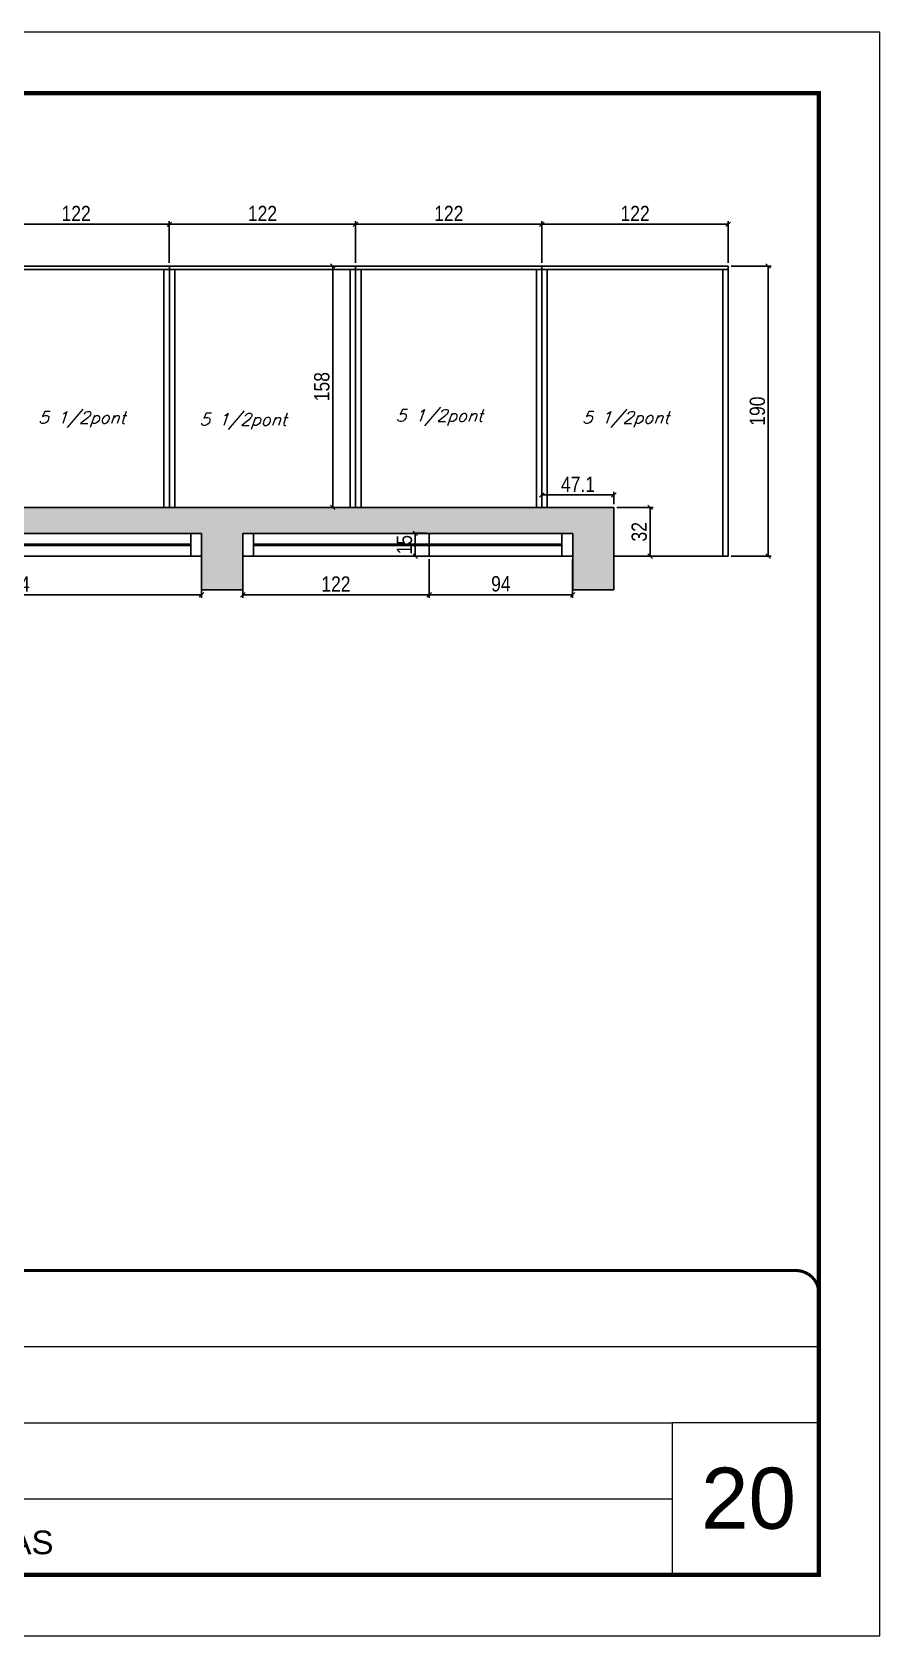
# Model space of a CAD drawing. Extents: x -3394 to 16474, y -5031 to 14397.
# Drawn here: x 9957 to 10512, y 8752 to 9802 of the extents above; entities that cross this region are included whole.
import ezdxf

# ---------------------------------------------------------------- set-up
doc = ezdxf.new("R2010")
doc.units = 0
doc.linetypes.add('CONTINUO', pattern=[0])
doc.linetypes.add('DASHED', pattern=[0.75, 0.5, -0.25])
doc.layers.get('0').update_dxf_attribs({"linetype": 'CONTINUOUS'})
doc.layers.get('Defpoints').update_dxf_attribs({"linetype": 'CONTINUOUS'})
for name, color, linetype, lineweight in [('CARIMBO', 255, 'CONTINUOUS', 9), ('Folhas', 255, 'CONTINUOUS', 9), ('REAPROVEITAMENTO', 251, 'CONTINUOUS', 9), ('SARRAFO DE PRESSAO', 251, 'DASHED', 9)]:
    doc.layers.add(name, color=color, linetype=linetype, lineweight=lineweight)
for name, color, linetype in [('COTA', 241, 'CONTINUOUS'), ('Painéis', 200, 'CONTINUOUS'), ('SARR_2.2x7', 40, 'CONTINUOUS'), ('SARR_3.5x7', 81, 'CONTINUOUS'), ('texto', 7, 'CONTINUOUS')]:
    doc.layers.add(name, color=color, linetype=linetype)
doc.styles.add('ARIAL', font='arial.ttf')
doc.styles.add('COTA TECNICA', font='techl___.ttf', dxfattribs={"height": 10})
doc.styles.add('ROMANS', font='romans.shx')
doc.dimstyles.new('PAINEL', dxfattribs={"dimtxt": 10, "dimasz": 3, "dimexe": 3, "dimexo": 3, "dimgap": 3, "dimtad": 1, "dimdec": 1, "dimzin": 12, "dimdsep": 46, "dimtxsty": 'COTA TECNICA', "dimblk1": 'OBLIQUE', "dimblk2": 'OBLIQUE', "dimsah": 1, "dimcen": 0.9, "dimclrd": 4, "dimclre": 4, "dimclrt": 240, "dimadec": 1, "dimazin": 3, "dimtfac": 1, "dimtdec": 1, "dimtmove": 0, "dimatfit": 3, "dimfxl": 1, "dimtolj": 1, "dimtzin": 12, "dimarcsym": 0})

# ---------------------------------------------------------------- blocks, each defined once
blk = doc.blocks.new('9999999999')
at = {"color": 30, "linetype": 'CONTINUO'}
for p, q in [((98564.6, 34379.6), (99584, 34379.6)), ((98564.6, 34329.8), (99488, 34329.8)), ((99584, 34329.8), (99488, 34329.8)), ((99488, 34329.8), (99488, 34230.2)), ((98564.6, 34280), (99488, 34280))]:
    blk.add_line(p, q, dxfattribs=at)
at = {"color": 30, "linetype": 'CONTINUO', "const_width": 2}
blk.add_lwpolyline([(99584, 34230.2), (99584, 34414.4, 0.414214), (99569, 34429.4), (98229, 34429.4, 0.414214), (98214, 34414.4), (98214, 34245.2, 0.414214), (98229, 34230.2), (99584, 34230.2)], format="xyb", dxfattribs=at)
at = {"layer": 'Folhas'}
blk.add_lwpolyline([(98139, 34190.2), (99624, 34190.2), (99624, 35240.2), (98139, 35240.2)], close=True, dxfattribs=at)
at = {"layer": 'Folhas', "color": 30, "const_width": 3}
blk.add_lwpolyline([(98214, 34230.2), (99584, 34230.2), (99584, 35200.2), (98214, 35200.2)], close=True, dxfattribs=at)
at = {"color": 7, "linetype": 'Continuous', "ltscale": 5, "style": 'ARIAL'}
blk.add_text('PAINÉIS DE LAT. VIGAS', height=15.483, dxfattribs=at).set_placement((98837.7, 34243.7))
blk = doc.blocks.new('_Oblique')
at = {"color": 0, "linetype": 'ByBlock', "lineweight": -2}
blk.add_line((-0.5, -0.5), (0.5, 0.5), dxfattribs=at)
blk = doc.blocks.new('*D1125')
at = {"layer": 'COTA', "color": 4, "linetype": 'Continuous', "lineweight": -2, "transparency": 16777216}
for p, q in [((10340, 9491.1), (10363.8, 9491.1)), ((10361.8, 9491.1), (10361.8, 9459.1)), ((10340, 9459.1), (10363.8, 9459.1))]:
    blk.add_line(p, q, dxfattribs=at)
at = {"layer": 'Defpoints', "color": 0, "linetype": 'Continuous', "transparency": 16777216}
for p in [(10338, 9491.1), (10338, 9459.1), (10361.8, 9459.1)]:
    blk.add_point(p, dxfattribs=at)
at = {"layer": 'COTA', "color": 4, "linetype": 'Continuous', "lineweight": -2, "transparency": 16777216, "xscale": 3, "yscale": 3, "zscale": 3}
for p, rotation in [((10361.8, 9491.1), 90), ((10361.8, 9459.1), 270)]:
    blk.add_blockref('_Oblique', p, dxfattribs=dict(at, rotation=rotation))
at = {"layer": 'COTA', "color": 240, "linetype": 'Continuous', "transparency": 16777216, "insert": (10354.6, 9475.1), "char_height": 10, "attachment_point": 5, "rotation": 90, "style": 'COTA TECNICA'}
blk.add_mtext('\\A1;32', dxfattribs=at)
blk = doc.blocks.new('*D1126')
at = {"layer": 'COTA', "color": 4, "linetype": 'Continuous', "lineweight": -2, "transparency": 16777216}
for p, q in [((10290.9, 9493.1), (10290.9, 9501.2)), ((10290.9, 9499.2), (10338, 9499.2)), ((10338, 9493.1), (10338, 9501.2))]:
    blk.add_line(p, q, dxfattribs=at)
at = {"layer": 'Defpoints', "color": 0, "linetype": 'Continuous', "transparency": 16777216}
for p in [(10338, 9499.2), (10290.9, 9491.1), (10338, 9491.1)]:
    blk.add_point(p, dxfattribs=at)
at = {"layer": 'COTA', "color": 4, "linetype": 'Continuous', "lineweight": -2, "transparency": 16777216, "xscale": 3, "yscale": 3, "zscale": 3, "rotation": 180}
blk.add_blockref('_Oblique', (10290.9, 9499.2), dxfattribs=at)
at = {"layer": 'COTA', "color": 4, "linetype": 'Continuous', "lineweight": -2, "transparency": 16777216, "xscale": 3, "yscale": 3, "zscale": 3}
blk.add_blockref('_Oblique', (10338, 9499.2), dxfattribs=at)
at = {"layer": 'COTA', "color": 240, "linetype": 'Continuous', "transparency": 16777216, "insert": (10314.5, 9506.2), "char_height": 10, "attachment_point": 5, "style": 'COTA TECNICA'}
blk.add_mtext('\\A1;47.1', dxfattribs=at)
blk = doc.blocks.new('*D1127')
at = {"layer": 'COTA', "color": 4, "linetype": 'Continuous', "lineweight": -2, "transparency": 16777216}
for p, q in [((10166.9, 9649.1), (10151.9, 9649.1)), ((10153.9, 9491.1), (10153.9, 9649.1)), ((10166.9, 9491.1), (10151.9, 9491.1))]:
    blk.add_line(p, q, dxfattribs=at)
at = {"layer": 'Defpoints', "color": 0, "linetype": 'Continuous', "transparency": 16777216}
for p in [(10153.9, 9649.1), (10168.9, 9649.1), (10168.9, 9491.1)]:
    blk.add_point(p, dxfattribs=at)
at = {"layer": 'COTA', "color": 4, "linetype": 'Continuous', "lineweight": -2, "transparency": 16777216, "xscale": 3, "yscale": 3, "zscale": 3}
for p, rotation in [((10153.9, 9649.1), 90), ((10153.9, 9491.1), 270)]:
    blk.add_blockref('_Oblique', p, dxfattribs=dict(at, rotation=rotation))
at = {"layer": 'COTA', "color": 240, "linetype": 'Continuous', "transparency": 16777216, "insert": (10146.8, 9570.1), "char_height": 10, "attachment_point": 5, "rotation": 90, "style": 'COTA TECNICA'}
blk.add_mtext('\\A1;158', dxfattribs=at)
blk = doc.blocks.new('*D1141')
at = {"layer": 'COTA', "color": 4, "linetype": 'Continuous', "lineweight": -2, "transparency": 16777216}
for p, q in [((9824, 9457.1), (9824, 9431.9)), ((10068, 9457.1), (10068, 9431.9)), ((9824, 9433.9), (10068, 9433.9))]:
    blk.add_line(p, q, dxfattribs=at)
at = {"layer": 'Defpoints', "color": 0, "linetype": 'Continuous', "transparency": 16777216}
for p in [(9824, 9459.1), (10068, 9459.1), (10068, 9433.9)]:
    blk.add_point(p, dxfattribs=at)
at = {"layer": 'COTA', "color": 4, "linetype": 'Continuous', "lineweight": -2, "transparency": 16777216, "xscale": 3, "yscale": 3, "zscale": 3, "rotation": 180}
blk.add_blockref('_Oblique', (9824, 9433.9), dxfattribs=at)
at = {"layer": 'COTA', "color": 4, "linetype": 'Continuous', "lineweight": -2, "transparency": 16777216, "xscale": 3, "yscale": 3, "zscale": 3}
blk.add_blockref('_Oblique', (10068, 9433.9), dxfattribs=at)
at = {"layer": 'COTA', "color": 240, "linetype": 'Continuous', "transparency": 16777216, "insert": (9946, 9441), "char_height": 10, "attachment_point": 5, "style": 'COTA TECNICA'}
blk.add_mtext('\\A1;244', dxfattribs=at)
blk = doc.blocks.new('*D1143')
at = {"layer": 'COTA', "color": 4, "linetype": 'Continuous', "lineweight": -2, "transparency": 16777216}
for p, q in [((10095, 9457.1), (10095, 9431.9)), ((10217, 9457.1), (10217, 9431.9)), ((10095, 9433.9), (10217, 9433.9))]:
    blk.add_line(p, q, dxfattribs=at)
at = {"layer": 'Defpoints', "color": 0, "linetype": 'Continuous', "transparency": 16777216}
for p in [(10095, 9459.1), (10217, 9459.1), (10217, 9433.9)]:
    blk.add_point(p, dxfattribs=at)
at = {"layer": 'COTA', "color": 4, "linetype": 'Continuous', "lineweight": -2, "transparency": 16777216, "xscale": 3, "yscale": 3, "zscale": 3, "rotation": 180}
blk.add_blockref('_Oblique', (10095, 9433.9), dxfattribs=at)
at = {"layer": 'COTA', "color": 4, "linetype": 'Continuous', "lineweight": -2, "transparency": 16777216, "xscale": 3, "yscale": 3, "zscale": 3}
blk.add_blockref('_Oblique', (10217, 9433.9), dxfattribs=at)
at = {"layer": 'COTA', "color": 240, "linetype": 'Continuous', "transparency": 16777216, "insert": (10156, 9440.9), "char_height": 10, "attachment_point": 5, "style": 'COTA TECNICA'}
blk.add_mtext('\\A1;122', dxfattribs=at)
blk = doc.blocks.new('*D1144')
at = {"layer": 'COTA', "color": 4, "linetype": 'Continuous', "lineweight": -2, "transparency": 16777216}
for p, q in [((10217, 9457.1), (10217, 9431.9)), ((10311, 9457.1), (10311, 9431.9)), ((10217, 9433.9), (10311, 9433.9))]:
    blk.add_line(p, q, dxfattribs=at)
at = {"layer": 'Defpoints', "color": 0, "linetype": 'Continuous', "transparency": 16777216}
for p in [(10217, 9459.1), (10311, 9459.1), (10311, 9433.9)]:
    blk.add_point(p, dxfattribs=at)
at = {"layer": 'COTA', "color": 4, "linetype": 'Continuous', "lineweight": -2, "transparency": 16777216, "xscale": 3, "yscale": 3, "zscale": 3, "rotation": 180}
blk.add_blockref('_Oblique', (10217, 9433.9), dxfattribs=at)
at = {"layer": 'COTA', "color": 4, "linetype": 'Continuous', "lineweight": -2, "transparency": 16777216, "xscale": 3, "yscale": 3, "zscale": 3}
blk.add_blockref('_Oblique', (10311, 9433.9), dxfattribs=at)
at = {"layer": 'COTA', "color": 240, "linetype": 'Continuous', "transparency": 16777216, "insert": (10264, 9441), "char_height": 10, "attachment_point": 5, "style": 'COTA TECNICA'}
blk.add_mtext('\\A1;94', dxfattribs=at)
blk = doc.blocks.new('*D1145')
at = {"layer": 'COTA', "color": 4, "linetype": 'Continuous', "lineweight": -2, "transparency": 16777216}
for p, q in [((10215, 9474.1), (10206, 9474.1)), ((10208, 9459.1), (10208, 9474.1)), ((10215, 9459.1), (10206, 9459.1))]:
    blk.add_line(p, q, dxfattribs=at)
at = {"layer": 'Defpoints', "color": 0, "linetype": 'Continuous', "transparency": 16777216}
for p in [(10208, 9474.1), (10217, 9474.1), (10217, 9459.1)]:
    blk.add_point(p, dxfattribs=at)
at = {"layer": 'COTA', "color": 4, "linetype": 'Continuous', "lineweight": -2, "transparency": 16777216, "xscale": 3, "yscale": 3, "zscale": 3}
for p, rotation in [((10208, 9474.1), 90), ((10208, 9459.1), 270)]:
    blk.add_blockref('_Oblique', p, dxfattribs=dict(at, rotation=rotation))
at = {"layer": 'COTA', "color": 240, "linetype": 'Continuous', "transparency": 16777216, "insert": (10200.9, 9466.6), "char_height": 10, "attachment_point": 5, "rotation": 90, "style": 'COTA TECNICA'}
blk.add_mtext('\\A1;15', dxfattribs=at)
blk = doc.blocks.new('*D1154')
at = {"layer": 'COTA', "color": 4, "linetype": 'Continuous', "lineweight": -2, "transparency": 16777216}
for p, q in [((9924.9, 9648.9), (9924.9, 9678.4)), ((9924.9, 9676.4), (10046.9, 9676.4)), ((10046.9, 9651.1), (10046.9, 9678.4))]:
    blk.add_line(p, q, dxfattribs=at)
at = {"layer": 'Defpoints', "color": 0, "linetype": 'Continuous', "transparency": 16777216}
for p in [(10046.9, 9676.4), (9924.9, 9646.9), (10046.9, 9649.1)]:
    blk.add_point(p, dxfattribs=at)
at = {"layer": 'COTA', "color": 4, "linetype": 'Continuous', "lineweight": -2, "transparency": 16777216, "xscale": 3, "yscale": 3, "zscale": 3, "rotation": 180}
blk.add_blockref('_Oblique', (9924.9, 9676.4), dxfattribs=at)
at = {"layer": 'COTA', "color": 4, "linetype": 'Continuous', "lineweight": -2, "transparency": 16777216, "xscale": 3, "yscale": 3, "zscale": 3}
blk.add_blockref('_Oblique', (10046.9, 9676.4), dxfattribs=at)
at = {"layer": 'COTA', "color": 240, "linetype": 'Continuous', "transparency": 16777216, "insert": (9985.9, 9683.5), "char_height": 10, "attachment_point": 5, "style": 'COTA TECNICA'}
blk.add_mtext('\\A1;122', dxfattribs=at)
blk = doc.blocks.new('*D1155')
at = {"layer": 'COTA', "color": 4, "linetype": 'Continuous', "lineweight": -2, "transparency": 16777216}
for p, q in [((10046.9, 9651.1), (10046.9, 9678.4)), ((10046.9, 9676.4), (10168.9, 9676.4)), ((10168.9, 9651.1), (10168.9, 9678.4))]:
    blk.add_line(p, q, dxfattribs=at)
at = {"layer": 'Defpoints', "color": 0, "linetype": 'Continuous', "transparency": 16777216}
for p in [(10168.9, 9676.4), (10046.9, 9649.1), (10168.9, 9649.1)]:
    blk.add_point(p, dxfattribs=at)
at = {"layer": 'COTA', "color": 4, "linetype": 'Continuous', "lineweight": -2, "transparency": 16777216, "xscale": 3, "yscale": 3, "zscale": 3, "rotation": 180}
blk.add_blockref('_Oblique', (10046.9, 9676.4), dxfattribs=at)
at = {"layer": 'COTA', "color": 4, "linetype": 'Continuous', "lineweight": -2, "transparency": 16777216, "xscale": 3, "yscale": 3, "zscale": 3}
blk.add_blockref('_Oblique', (10168.9, 9676.4), dxfattribs=at)
at = {"layer": 'COTA', "color": 240, "linetype": 'Continuous', "transparency": 16777216, "insert": (10107.9, 9683.5), "char_height": 10, "attachment_point": 5, "style": 'COTA TECNICA'}
blk.add_mtext('\\A1;122', dxfattribs=at)
blk = doc.blocks.new('*D1156')
at = {"layer": 'COTA', "color": 4, "linetype": 'Continuous', "lineweight": -2, "transparency": 16777216}
for p, q in [((10168.9, 9651.1), (10168.9, 9678.4)), ((10168.9, 9676.4), (10290.9, 9676.4)), ((10290.9, 9651.1), (10290.9, 9678.4))]:
    blk.add_line(p, q, dxfattribs=at)
at = {"layer": 'Defpoints', "color": 0, "linetype": 'Continuous', "transparency": 16777216}
for p in [(10290.9, 9676.4), (10168.9, 9649.1), (10290.9, 9649.1)]:
    blk.add_point(p, dxfattribs=at)
at = {"layer": 'COTA', "color": 4, "linetype": 'Continuous', "lineweight": -2, "transparency": 16777216, "xscale": 3, "yscale": 3, "zscale": 3, "rotation": 180}
blk.add_blockref('_Oblique', (10168.9, 9676.4), dxfattribs=at)
at = {"layer": 'COTA', "color": 4, "linetype": 'Continuous', "lineweight": -2, "transparency": 16777216, "xscale": 3, "yscale": 3, "zscale": 3}
blk.add_blockref('_Oblique', (10290.9, 9676.4), dxfattribs=at)
at = {"layer": 'COTA', "color": 240, "linetype": 'Continuous', "transparency": 16777216, "insert": (10229.9, 9683.5), "char_height": 10, "attachment_point": 5, "style": 'COTA TECNICA'}
blk.add_mtext('\\A1;122', dxfattribs=at)
blk = doc.blocks.new('*D1157')
at = {"layer": 'COTA', "color": 4, "linetype": 'Continuous', "lineweight": -2, "transparency": 16777216}
for p, q in [((10290.9, 9651.1), (10290.9, 9678.4)), ((10290.9, 9676.4), (10412.9, 9676.4)), ((10412.9, 9651.1), (10412.9, 9678.4))]:
    blk.add_line(p, q, dxfattribs=at)
at = {"layer": 'Defpoints', "color": 0, "linetype": 'Continuous', "transparency": 16777216}
for p in [(10412.9, 9676.4), (10290.9, 9649.1), (10412.9, 9649.1)]:
    blk.add_point(p, dxfattribs=at)
at = {"layer": 'COTA', "color": 4, "linetype": 'Continuous', "lineweight": -2, "transparency": 16777216, "xscale": 3, "yscale": 3, "zscale": 3, "rotation": 180}
blk.add_blockref('_Oblique', (10290.9, 9676.4), dxfattribs=at)
at = {"layer": 'COTA', "color": 4, "linetype": 'Continuous', "lineweight": -2, "transparency": 16777216, "xscale": 3, "yscale": 3, "zscale": 3}
blk.add_blockref('_Oblique', (10412.9, 9676.4), dxfattribs=at)
at = {"layer": 'COTA', "color": 240, "linetype": 'Continuous', "transparency": 16777216, "insert": (10351.9, 9683.5), "char_height": 10, "attachment_point": 5, "style": 'COTA TECNICA'}
blk.add_mtext('\\A1;122', dxfattribs=at)
blk = doc.blocks.new('*D1165')
at = {"layer": 'COTA', "color": 4, "linetype": 'Continuous', "lineweight": -2, "transparency": 16777216}
for p, q in [((10414.9, 9649.1), (10441.1, 9649.1)), ((10439.1, 9649.1), (10439.1, 9459.1)), ((10414.9, 9459.1), (10441.1, 9459.1))]:
    blk.add_line(p, q, dxfattribs=at)
at = {"layer": 'Defpoints', "color": 0, "linetype": 'Continuous', "transparency": 16777216}
for p in [(10412.9, 9649.1), (10412.9, 9459.1), (10439.1, 9459.1)]:
    blk.add_point(p, dxfattribs=at)
at = {"layer": 'COTA', "color": 4, "linetype": 'Continuous', "lineweight": -2, "transparency": 16777216, "xscale": 3, "yscale": 3, "zscale": 3}
for p, rotation in [((10439.1, 9649.1), 90), ((10439.1, 9459.1), 270)]:
    blk.add_blockref('_Oblique', p, dxfattribs=dict(at, rotation=rotation))
at = {"layer": 'COTA', "color": 240, "linetype": 'Continuous', "transparency": 16777216, "insert": (10432, 9554.1), "char_height": 10, "attachment_point": 5, "rotation": 90, "style": 'COTA TECNICA'}
blk.add_mtext('\\A1;190', dxfattribs=at)

msp = doc.modelspace()

# ---------------------------------------------------------------- hatches: boundary and pattern name
at = {"layer": 'COTA', "linetype": 'Continuous'}
h = msp.add_hatch(dxfattribs=at)
h.set_pattern_fill('AR-CONC', color=256, scale=0.05)
h.paths.add_polyline_path([(9465.03, 9474.09), (10068.03, 9474.09), (10068.03, 9459.09), (10068.03, 9437.09), (10095.03, 9437.09), (10095.03, 9459.09), (10095.03, 9474.09), (10311.03, 9474.09), (10311.03, 9459.09), (10311.03, 9437.09), (10338.03, 9437.09), (10338.03, 9459.09), (10338.03, 9491.09), (9192.93, 9491.09), (9125.03, 9491.09), (9125.03, 9474.09), (9438.03, 9474.09), (9438.03, 9459.09), (9438.03, 9437.09), (9465.03, 9437.09), (9465.03, 9459.09)])
at = {"layer": 'REAPROVEITAMENTO', "linetype": 'Continuous'}
h = msp.add_hatch(dxfattribs=at)
h.set_pattern_fill('ANGLE', color=256)
h.set_pattern_definition([(0, (0, 0), (0, 6.985), [5.08, -1.905]), (90, (0, 0), (-6.985, 4e-16), [5.08, -1.905])])
h.paths.add_polyline_path([(10009.43, 9309.15), (10009.43, 9330.12), (9988.84, 9330.12), (9988.84, 9309.15)], flags=9)

# ---------------------------------------------------------------- linework, layer by layer
at = {"layer": 'COTA', "linetype": 'Continuous'}
for p, q in [((10068.03, 9437.09), (10068.03, 9459.09)), ((10095.03, 9437.09), (10095.03, 9459.09)), ((10311.03, 9437.09), (10311.03, 9459.09)), ((10338.03, 9437.09), (10338.03, 9459.09)), ((10068.03, 9437.09), (10095.03, 9437.09)), ((10311.03, 9437.09), (10338.03, 9437.09))]:
    msp.add_line(p, q, dxfattribs=at)
at = {"layer": 'Painéis', "linetype": 'ByBlock'}
for p, q in [((9192.93, 9649.09), (10412.93, 9649.09)), ((10046.93, 9491.09), (10046.93, 9649.09)), ((10168.93, 9491.09), (10168.93, 9649.09)), ((10290.93, 9491.09), (10290.93, 9649.09)), ((10412.93, 9459.09), (10412.93, 9649.09)), ((10338.03, 9459.09), (10338.03, 9491.09)), ((9465.03, 9474.09), (10068.03, 9474.09)), ((10068.03, 9459.09), (10068.03, 9474.09)), ((10095.03, 9474.09), (10311.03, 9474.09)), ((10095.03, 9459.09), (10095.03, 9474.09)), ((10217.03, 9459.09), (10217.03, 9474.09)), ((10311.03, 9459.09), (10311.03, 9474.09)), ((9465.03, 9459.09), (10068.03, 9459.09)), ((10095.03, 9459.09), (10311.03, 9459.09)), ((10338.03, 9459.09), (10412.93, 9459.09))]:
    msp.add_line(p, q, dxfattribs=at)
at = {"layer": 'Painéis', "linetype": 'Continuous'}
msp.add_line((9192.93, 9491.09), (10338.03, 9491.09), dxfattribs=at)
at = {"layer": 'SARR_2.2x7', "linetype": 'Continuous'}
for p, q in [((9924.93, 9646.89), (10046.93, 9646.89)), ((10046.93, 9646.89), (10168.93, 9646.89)), ((10168.93, 9646.89), (10290.93, 9646.89)), ((10290.93, 9646.89), (10412.93, 9646.89)), ((10061.03, 9459.09), (10061.03, 9474.09)), ((10102.03, 9459.09), (10102.03, 9474.09)), ((10304.03, 9459.09), (10304.03, 9474.09)), ((9824.03, 9467.09), (10061.03, 9467.09)), ((9824.03, 9466.09), (10061.03, 9466.09)), ((10102.03, 9467.09), (10217.03, 9467.09)), ((10102.03, 9466.09), (10217.03, 9466.09)), ((10217.03, 9467.09), (10304.03, 9467.09)), ((10217.03, 9466.09), (10304.03, 9466.09))]:
    msp.add_line(p, q, dxfattribs=at)
at = {"layer": 'SARR_3.5x7'}
for p, q in [((10043.43, 9646.89), (10043.43, 9491.09)), ((10046.93, 9646.89), (10046.93, 9491.09)), ((10050.43, 9646.89), (10050.43, 9491.09)), ((10165.43, 9646.89), (10165.43, 9491.09)), ((10168.93, 9646.89), (10168.93, 9491.09)), ((10172.43, 9646.89), (10172.43, 9491.09)), ((10287.43, 9646.89), (10287.43, 9491.09)), ((10290.93, 9646.89), (10290.93, 9491.09)), ((10294.43, 9646.89), (10294.43, 9491.09)), ((10409.43, 9646.89), (10409.43, 9459.09)), ((10412.93, 9646.89), (10412.93, 9459.09))]:
    msp.add_line(p, q, dxfattribs=at)

# ---------------------------------------------------------------- block references
at = {"layer": 'SARRAFO DE PRESSAO', "color": 6, "linetype": 'ByBlock'}
msp.add_blockref('9999999999', (-89111.77, -25437.95), dxfattribs=at)

# ---------------------------------------------------------------- texts
at = {"layer": 'CARIMBO', "style": 'ARIAL'}
msp.add_text('20', height=40, dxfattribs=at).set_placement((10395.07, 8822.4))
at = {"layer": 'texto', "color": 2, "char_height": 8, "attachment_point": 5, "style": 'ROMANS'}
for insert in [(9989.65, 9548.61), (10223.71, 9549.89), (10345.69, 9548.62), (10095.19, 9547.34)]:
    msp.add_mtext('{\\Q19;\\C256;5 1/2pont}', dxfattribs=dict(at, insert=insert))

# ---------------------------------------------------------------- dimensions: what is measured, and where the dimension line sits
at = {"layer": 'COTA', "linetype": 'Continuous'}
for base, p1, p2, override, picture, middle in [((10046.93, 9676.41), (9924.93, 9646.89), (10046.93, 9649.09), {"dimexe": 2, "dimexo": 2, "dimgap": 2, "dimadec": 8, "dimtix": 1, "dimtmove": 1, "dimatfit": 2, "dimldrblk": 'Oblique'}, '*D1154', (9985.93, 9683.47)), ((10168.93, 9676.41), (10046.93, 9649.09), (10168.93, 9649.09), {"dimexe": 2, "dimexo": 2, "dimgap": 2, "dimadec": 8, "dimtix": 1, "dimtmove": 1, "dimatfit": 2, "dimldrblk": 'Oblique'}, '*D1155', (10107.93, 9683.47)), ((10290.93, 9676.41), (10168.93, 9649.09), (10290.93, 9649.09), {"dimexe": 2, "dimexo": 2, "dimgap": 2, "dimadec": 8, "dimtix": 1, "dimtmove": 1, "dimatfit": 2, "dimldrblk": 'Oblique'}, '*D1156', (10229.93, 9683.47)), ((10412.93, 9676.41), (10290.93, 9649.09), (10412.93, 9649.09), {"dimexe": 2, "dimexo": 2, "dimgap": 2, "dimadec": 8, "dimtix": 1, "dimtmove": 1, "dimatfit": 2, "dimldrblk": 'Oblique'}, '*D1157', (10351.93, 9683.47)), ((10338.03, 9499.17), (10290.93, 9491.09), (10338.03, 9491.09), {"dimexe": 2, "dimexo": 2, "dimgap": 2, "dimadec": 8, "dimtix": 1, "dimatfit": 2, "dimldrblk": 'Oblique'}, '*D1126', (10314.48, 9506.24)), ((10068.03, 9433.88), (9824.03, 9459.09), (10068.03, 9459.09), {"dimexe": 2, "dimexo": 2, "dimgap": 2, "dimadec": 8, "dimtix": 1, "dimtmove": 1, "dimatfit": 2, "dimldrblk": 'Oblique'}, '*D1141', (9946.03, 9440.95)), ((10217.03, 9433.88), (10095.03, 9459.09), (10217.03, 9459.09), {"dimexe": 2, "dimexo": 2, "dimgap": 2, "dimadec": 8, "dimtix": 1, "dimatfit": 2, "dimldrblk": 'Oblique'}, '*D1143', (10156.03, 9440.94)), ((10311.03, 9433.88), (10217.03, 9459.09), (10311.03, 9459.09), {"dimexe": 2, "dimexo": 2, "dimgap": 2, "dimadec": 8, "dimtix": 1, "dimtmove": 1, "dimatfit": 2, "dimldrblk": 'Oblique'}, '*D1144', (10264.03, 9440.98))]:
    dim = msp.add_linear_dim(base=base, p1=p1, p2=p2, dimstyle='PAINEL', override=override, dxfattribs=at)
    dim.commit()
    dim.dimension.update_dxf_attribs({"geometry": picture, "text_midpoint": middle})
for base, p1, p2, picture, middle in [((10153.91, 9649.09), (10168.93, 9491.09), (10168.93, 9649.09), '*D1127', (10146.78, 9570.09)), ((10439.14, 9459.09), (10412.93, 9649.09), (10412.93, 9459.09), '*D1165', (10432.01, 9554.09)), ((10361.83, 9459.09), (10338.03, 9491.09), (10338.03, 9459.09), '*D1125', (10354.61, 9475.09)), ((10208, 9474.09), (10217.03, 9459.09), (10217.03, 9474.09), '*D1145', (10200.89, 9466.59))]:
    dim = msp.add_linear_dim(base=base, p1=p1, p2=p2, angle=90, dimstyle='PAINEL', override={"dimexe": 2, "dimexo": 2, "dimgap": 2, "dimadec": 8, "dimtix": 1, "dimatfit": 2, "dimldrblk": 'Oblique'}, dxfattribs=at)
    dim.commit()
    dim.dimension.update_dxf_attribs({"geometry": picture, "text_midpoint": middle})

doc.saveas('drawing.dxf')
